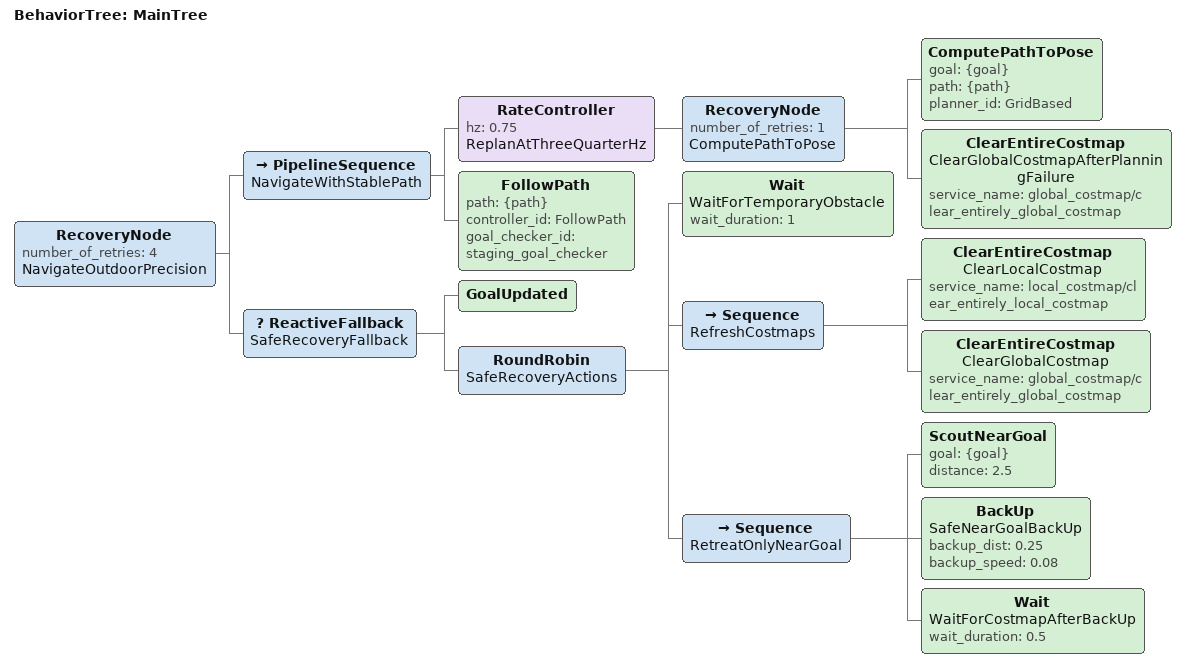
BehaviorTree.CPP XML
<!-- Outdoor navigation tree for final positions that need precise alignment. -->
<root main_tree_to_execute="MainTree">
  <BehaviorTree ID="MainTree">
    <RecoveryNode number_of_retries="4" name="NavigateOutdoorPrecision">
      <PipelineSequence name="NavigateWithStablePath">
        <RateController hz="0.75" name="ReplanAtThreeQuarterHz">
          <RecoveryNode number_of_retries="1" name="ComputePathToPose">
            <ComputePathToPose
              goal="{goal}"
              path="{path}"
              planner_id="GridBased"/>
            <ClearEntireCostmap
              name="ClearGlobalCostmapAfterPlanningFailure"
              service_name="global_costmap/clear_entirely_global_costmap"/>
          </RecoveryNode>
        </RateController>
        <FollowPath
          path="{path}"
          controller_id="FollowPath"
          goal_checker_id="staging_goal_checker"/>
      </PipelineSequence>
      <ReactiveFallback name="SafeRecoveryFallback">
        <GoalUpdated/>
        <RoundRobin name="SafeRecoveryActions">
          <Wait name="WaitForTemporaryObstacle" wait_duration="1"/>
          <Sequence name="RefreshCostmaps">
            <ClearEntireCostmap
              name="ClearLocalCostmap"
              service_name="local_costmap/clear_entirely_local_costmap"/>
            <ClearEntireCostmap
              name="ClearGlobalCostmap"
              service_name="global_costmap/clear_entirely_global_costmap"/>
          </Sequence>
          <Sequence name="RetreatOnlyNearGoal">
            <ScoutNearGoal goal="{goal}" distance="2.5"/>
            <BackUp
              name="SafeNearGoalBackUp"
              backup_dist="0.25"
              backup_speed="0.08"/>
            <Wait name="WaitForCostmapAfterBackUp" wait_duration="0.5"/>
          </Sequence>
        </RoundRobin>
      </ReactiveFallback>
    </RecoveryNode>
  </BehaviorTree>
</root>
